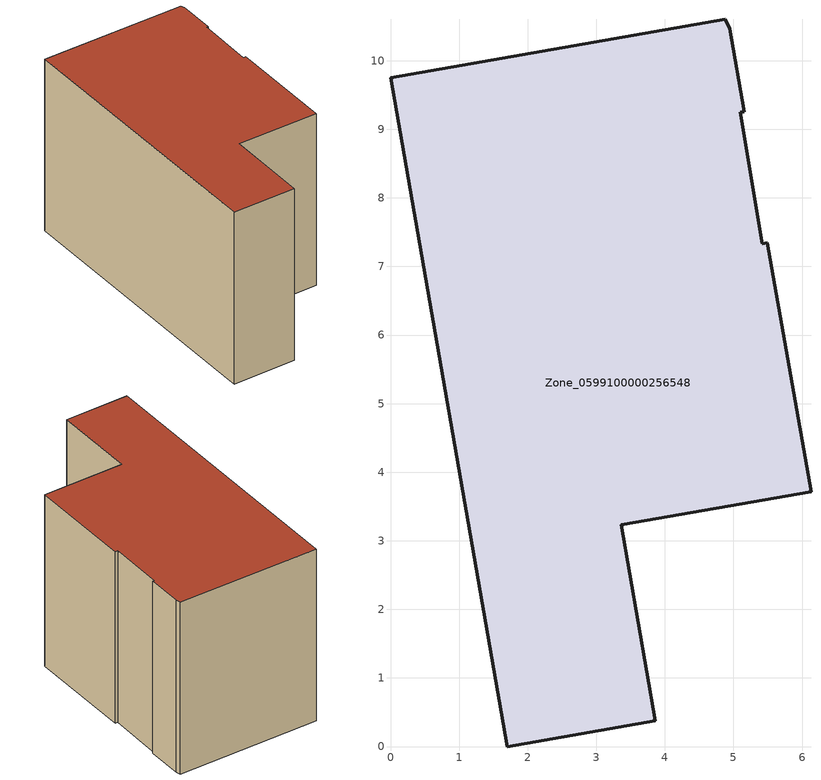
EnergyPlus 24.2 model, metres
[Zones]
Zone_0599100000256548
 floor ground (C_G): 4.95,10.47 5.16,9.26 5.1,9.24 5.42,7.33 5.49,7.34 6.13,3.72 3.37,3.23 3.86,0.38 1.7,0 0,9.75 4.88,10.6 z0
 wall outside (C_F): 1.7,0 3.86,0.38 3.37,3.23 6.13,3.72 5.49,7.34 5.42,7.33 5.1,9.24 5.16,9.26 4.95,10.47 4.88,10.6 0,9.75 1.7,0 z0:6.21
 roof outside (C_R): 4.95,10.47 4.88,10.6 0,9.75 1.7,0 3.86,0.38 3.37,3.23 6.13,3.72 5.49,7.34 5.42,7.33 5.1,9.24 5.16,9.26 z6.21
[BUILDING]
Pand.0599100000256548: North Axis=0; Terrain=City; Loads Convergence Tolerance Value=0.04; Temperature Convergence Tolerance Value=0.4; Solar Distribution=FullExterior; Maximum Number of Warmup Days=25; Minimum Number of Warmup Days=1
[Site:Location]
Rotterdam.The.Hague.AP_ZH_NLD Design_Conditions: Latitude=51.96; Longitude=4.45; Time Zone=1; Elevation=-4.5
[SITE:GROUNDTEMPERATURE:BUILDINGSURFACE]
18, 18, 18, 18, 18, 18, 18, 18, 18, 18, 18, 18
[MATERIAL] Thermal Absorptance=0.9; Solar Absorptance=0.7; Visible Absorptance=0.7
Name | Roughness | Thickness | Conductivity | Density | Specific Heat
G.TC.1946 | MediumSmooth | 0.15 | 1 | 540 | 1210
F.TC.1946 | Rough | 0.3 | 0.857143 | 1920 | 840
R.TC.1946 | MediumRough | 0.2 | 0.909091 | 1500 | 1000
[CONSTRUCTION]
C_G: G.TC.1946
C_F: F.TC.1946
C_R: R.TC.1946
[ZONE]
Zone_0599100000256548: Type=1; Multiplier=1; Ceiling Height=Autocalculate; Volume=Autocalculate; Floor Area=autocalculate; Part of Total Floor Area=Yes
[ZONEINFILTRATION:DESIGNFLOWRATE]
Infil_Zone_0599100000256548: Zone or ZoneList or Space or SpaceList=Zone_0599100000256548; Schedule=AlwaysOn; Design Flow Rate Calculation Method=Flow/Area; Flow Rate per Floor Area=0.003; Constant Term Coefficient=1; Temperature Term Coefficient=0; Velocity Term Coefficient=0; Velocity Squared Term Coefficient=0
[HVACTEMPLATE:ZONE:IDEALLOADSAIRSYSTEM]
Zone_0599100000256548: Maximum Heating Supply Air Temperature=50; Minimum Cooling Supply Air Temperature=13; Maximum Heating Supply Air Humidity Ratio=0.0156; Minimum Cooling Supply Air Humidity Ratio=0.0077; Heating Limit=NoLimit; Cooling Limit=NoLimit; Dehumidification Control Type=ConstantSensibleHeatRatio; Cooling Sensible Heat Ratio=0.7; Dehumidification Setpoint=60; Humidification Control Type=None; Humidification Setpoint=30; Outdoor Air Method=None; Outdoor Air Flow Rate per Person=0.00944; Outdoor Air Flow Rate per Zone Floor Area=0; Outdoor Air Flow Rate per Zone=0; Demand Controlled Ventilation Type=None; Outdoor Air Economizer Type=NoEconomizer; Heat Recovery Type=None; Sensible Heat Recovery Effectiveness=0.7; Latent Heat Recovery Effectiveness=0.65
[ZONECONTROL:THERMOSTAT]
ThermostatControl_Zone_0599100000256548: Zone or ZoneList=Zone_0599100000256548; Control Type Schedule=DualSetpointControlType; Control 1=Thermostat_Zone_0599100000256548; Temperature Difference Between Cutout And Setpoint=0
[THERMOSTATSETPOINT:DUALSETPOINT]
Thermostat_Zone_0599100000256548: Heating Setpoint Temperature Schedule=HeatingSetpoint_Zone_0599100000256548; Cooling Setpoint Temperature Schedule=CoolingSetpoint_Zone_0599100000256548
[SCHEDULE:COMPACT]
HeatingSetpoint_Zone_0599100000256548: Through: 12/31, For: AllDays, Until: 24:00, 21
CoolingSetpoint_Zone_0599100000256548: Through: 12/31, For: AllDays, Until: 24:00, 24
DualSetpointControlType: Through: 12/31, For: AllDays, Until: 24:00, 4
AlwaysOn: Through: 12/31, For: AllDays, Until: 24:00, 1
